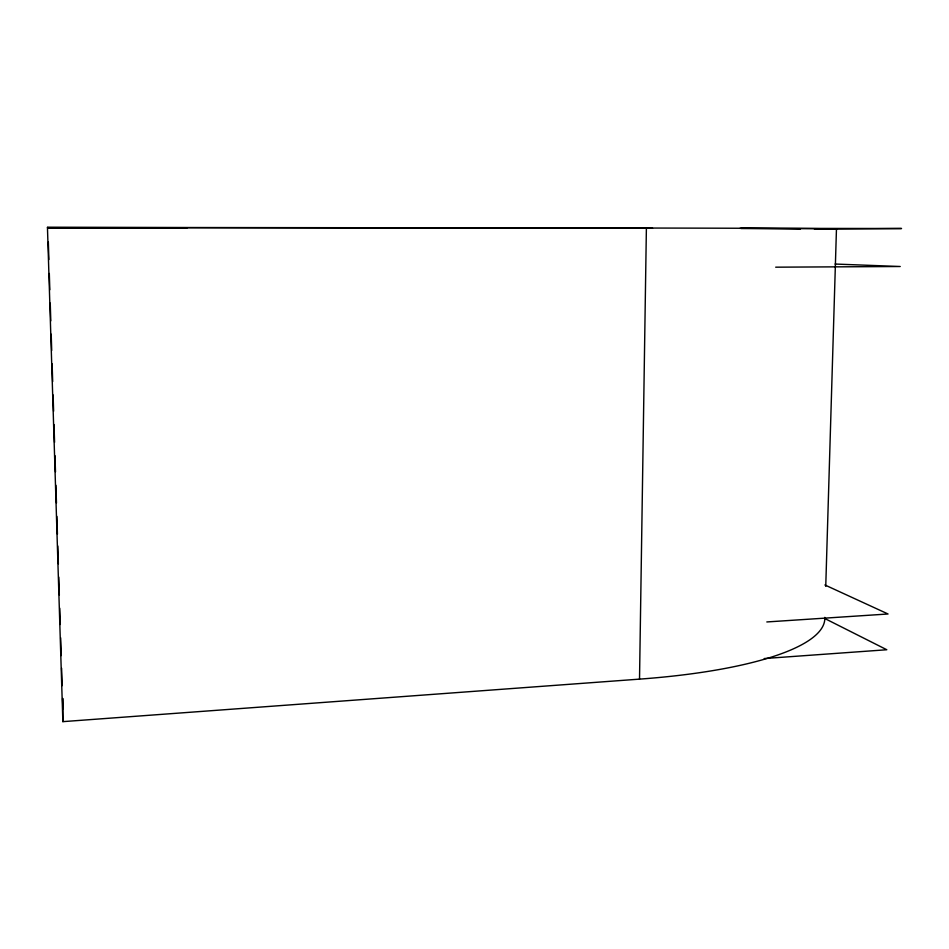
<?xml version="1.0" encoding="UTF-8"?>
<svg xmlns="http://www.w3.org/2000/svg" width="949" height="949" viewBox="0 0 949 949"><rect width="100%" height="100%" fill="white"/><g stroke="black" fill="none" stroke-linecap="round" stroke-linejoin="round"><path stroke-width="1.42" d="M824.811 617.372A282.446 67.759 0.9 0 1 639.519 679.128L62.859 721.643L62.883 698.535M639.519 679.128L646.388 228.045A291.141 1.079 0 0 1 834.254 229.148M825.749 586.363L836.46 229.029M764.242 658.547L886.805 649.745L824.622 618.428M766.816 621.951L888.05 613.991L824.895 584.964M630.231 228.235L646.388 228.045L47.45 227.357L62.859 721.643M814.456 229.183L901.55 228.507L740.006 228.329M775.689 267.179L900.221 266.503L835.096 264.047M47.889 227.558L652.568 228.235M186.823 228.235L49.004 228.092L47.45 227.357M48.34 242.09L48.885 259.54M49.312 273.478L49.822 289.765M50.238 303.099L50.795 320.869M51.21 334.202L51.709 350.489M52.124 363.823L52.681 381.593M53.097 394.926L53.607 411.214M54.022 424.547L54.568 442.317M54.983 455.65L55.493 471.938M55.908 485.271L56.466 503.041M56.881 516.375L57.426 534.145M57.806 545.995L58.352 563.765M58.767 577.099L59.324 594.869M59.74 608.202L60.25 624.489M60.665 637.823L61.211 655.593M61.602 668.226L62.148 685.664M62.551 698.547L62.871 708.915M741.039 228.472A256.183 0.949 0 0 1 799.473 229.16M631.939 228.211A256.183 0.949 0 0 1 649.389 228.235"/></g></svg>
